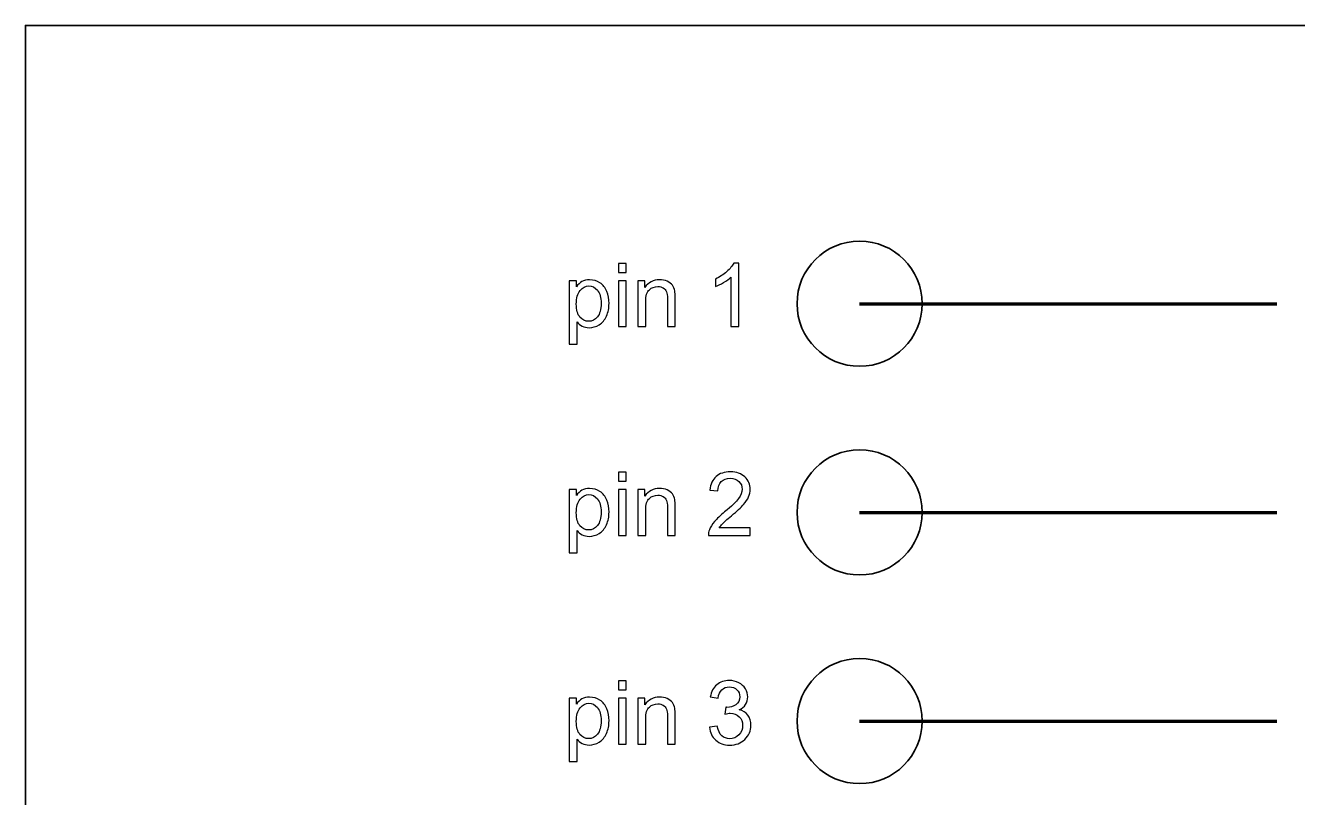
# Model space of a CAD drawing. Header units: centimetres. Extents: x -13 to -8, y -16.52 to -13.18.
# Drawn here: x -13 to -9.95, y -15.033 to -13.183 of the extents above; entities that cross this region are included whole.
import ezdxf

# ---------------------------------------------------------------- set-up
doc = ezdxf.new("R2010")
doc.units = ezdxf.units.CM
doc.header["$MEASUREMENT"] = 0
doc.layers.add('Layer 1', color=7, linetype='Continuous')

msp = doc.modelspace()

# ---------------------------------------------------------------- linework, layer by layer
at = {"layer": 'Layer 1', "color": 7, "lineweight": 35}
msp.add_lwpolyline([(-13, -16.51667), (-8, -16.51667), (-8, -13.18333), (-13, -13.18333), (-13, -16.51667)], close=True, dxfattribs=at)
at = {"layer": 'Layer 1', "color": 250, "lineweight": 35}
for centre in [(-11, -13.85), (-11, -14.35), (-11, -14.85)]:
    msp.add_ellipse(centre, major_axis=(0, 0.15), ratio=1, dxfattribs=at)
at = {"layer": 'Layer 1', "color": 250}
for points, knots in [([(-11.57831, -13.77495), (-11.57831, -13.77495), (-11.57831, -13.75354), (-11.57831, -13.75354), (-11.57831, -13.75354), (-11.57831, -13.75354), (-11.55968, -13.75354), (-11.55968, -13.75354), (-11.55968, -13.75354), (-11.55968, -13.75354), (-11.55968, -13.77495), (-11.55968, -13.77495), (-11.55968, -13.77495), (-11.55968, -13.77495), (-11.57831, -13.77495), (-11.57831, -13.77495)], [0, 0, 0, 0, 0.25, 0.25, 0.25, 0.25, 0.5, 0.5, 0.5, 0.5, 0.75, 0.75, 0.75, 0.75, 1, 1, 1, 1]), ([(-11.28994, -13.90506), (-11.28994, -13.90506), (-11.30853, -13.90506), (-11.30853, -13.90506), (-11.30853, -13.90506), (-11.30853, -13.90506), (-11.30853, -13.78652), (-11.30853, -13.78652), (-11.30853, -13.78652), (-11.31301, -13.79079), (-11.31887, -13.79506), (-11.32614, -13.79933), (-11.32614, -13.79933), (-11.33344, -13.8036), (-11.33997, -13.80681), (-11.34575, -13.80893), (-11.34575, -13.80893), (-11.34575, -13.80893), (-11.34575, -13.79097), (-11.34575, -13.79097), (-11.34575, -13.79097), (-11.33535, -13.78607), (-11.32624, -13.78014), (-11.31845, -13.77319), (-11.31845, -13.77319), (-11.31069, -13.7662), (-11.30515, -13.75947), (-11.3019, -13.7529), (-11.3019, -13.7529), (-11.3019, -13.7529), (-11.28994, -13.7529), (-11.28994, -13.7529), (-11.28994, -13.7529), (-11.28994, -13.7529), (-11.28994, -13.90506), (-11.28994, -13.90506)], [0, 0, 0, 0, 0.1111111, 0.1111111, 0.1111111, 0.1111111, 0.2222222, 0.2222222, 0.2222222, 0.2222222, 0.3333333, 0.3333333, 0.3333333, 0.3333333, 0.4444444, 0.4444444, 0.4444444, 0.4444444, 0.5555556, 0.5555556, 0.5555556, 0.5555556, 0.6666667, 0.6666667, 0.6666667, 0.6666667, 0.7777778, 0.7777778, 0.7777778, 0.7777778, 0.8888889, 0.8888889, 0.8888889, 0.8888889, 1, 1, 1, 1]), ([(-11.6961, -13.94711), (-11.6961, -13.94711), (-11.6961, -13.79531), (-11.6961, -13.79531), (-11.6961, -13.79531), (-11.6961, -13.79531), (-11.67917, -13.79531), (-11.67917, -13.79531), (-11.67917, -13.79531), (-11.67917, -13.79531), (-11.67917, -13.80956), (-11.67917, -13.80956), (-11.67917, -13.80956), (-11.67518, -13.80399), (-11.67066, -13.79979), (-11.66562, -13.797), (-11.66562, -13.797), (-11.66061, -13.79422), (-11.65451, -13.7928), (-11.64735, -13.7928), (-11.64735, -13.7928), (-11.63796, -13.7928), (-11.62971, -13.79524), (-11.62254, -13.80004), (-11.62254, -13.80004), (-11.61535, -13.80487), (-11.60995, -13.81168), (-11.60632, -13.82046), (-11.60632, -13.82046), (-11.60265, -13.82925), (-11.60081, -13.83888), (-11.60081, -13.84936), (-11.60081, -13.84936), (-11.60081, -13.86057), (-11.60282, -13.8707), (-11.60688, -13.87969), (-11.60688, -13.87969), (-11.6109, -13.88869), (-11.61676, -13.89557), (-11.62445, -13.90037), (-11.62445, -13.90037), (-11.63214, -13.90513), (-11.64022, -13.90753), (-11.64869, -13.90753), (-11.64869, -13.90753), (-11.65489, -13.90753), (-11.66043, -13.90622), (-11.66537, -13.90361), (-11.66537, -13.90361), (-11.67031, -13.901), (-11.67433, -13.89769), (-11.67751, -13.8937), (-11.67751, -13.8937), (-11.67751, -13.8937), (-11.67751, -13.94711), (-11.67751, -13.94711), (-11.67751, -13.94711), (-11.67751, -13.94711), (-11.6961, -13.94711), (-11.6961, -13.94711)], [0, 0, 0, 0, 0.0666667, 0.0666667, 0.0666667, 0.0666667, 0.1333333, 0.1333333, 0.1333333, 0.1333333, 0.2, 0.2, 0.2, 0.2, 0.2666667, 0.2666667, 0.2666667, 0.2666667, 0.3333333, 0.3333333, 0.3333333, 0.3333333, 0.4, 0.4, 0.4, 0.4, 0.4666667, 0.4666667, 0.4666667, 0.4666667, 0.5333333, 0.5333333, 0.5333333, 0.5333333, 0.6, 0.6, 0.6, 0.6, 0.6666667, 0.6666667, 0.6666667, 0.6666667, 0.7333333, 0.7333333, 0.7333333, 0.7333333, 0.8, 0.8, 0.8, 0.8, 0.8666667, 0.8666667, 0.8666667, 0.8666667, 0.9333333, 0.9333333, 0.9333333, 0.9333333, 1, 1, 1, 1]), ([(-11.67927, -13.8508), (-11.67927, -13.86491), (-11.67641, -13.87536), (-11.6707, -13.88213), (-11.6707, -13.88213), (-11.66498, -13.88887), (-11.65803, -13.89225), (-11.64992, -13.89225), (-11.64992, -13.89225), (-11.64167, -13.89225), (-11.63457, -13.88876), (-11.62868, -13.88174), (-11.62868, -13.88174), (-11.62279, -13.87476), (-11.61983, -13.86393), (-11.61983, -13.84925), (-11.61983, -13.84925), (-11.61983, -13.83524), (-11.62272, -13.8248), (-11.62847, -13.81782), (-11.62847, -13.81782), (-11.63422, -13.81087), (-11.6411, -13.80737), (-11.64907, -13.80737), (-11.64907, -13.80737), (-11.65701, -13.80737), (-11.66403, -13.81108), (-11.67013, -13.81849), (-11.67013, -13.81849), (-11.67624, -13.8259), (-11.67927, -13.83669), (-11.67927, -13.8508)], [0, 0, 0, 0, 0.125, 0.125, 0.125, 0.125, 0.25, 0.25, 0.25, 0.25, 0.375, 0.375, 0.375, 0.375, 0.5, 0.5, 0.5, 0.5, 0.625, 0.625, 0.625, 0.625, 0.75, 0.75, 0.75, 0.75, 0.875, 0.875, 0.875, 0.875, 1, 1, 1, 1]), ([(-11.57831, -13.90506), (-11.57831, -13.90506), (-11.57831, -13.79531), (-11.57831, -13.79531), (-11.57831, -13.79531), (-11.57831, -13.79531), (-11.55968, -13.79531), (-11.55968, -13.79531), (-11.55968, -13.79531), (-11.55968, -13.79531), (-11.55968, -13.90506), (-11.55968, -13.90506), (-11.55968, -13.90506), (-11.55968, -13.90506), (-11.57831, -13.90506), (-11.57831, -13.90506)], [0, 0, 0, 0, 0.25, 0.25, 0.25, 0.25, 0.5, 0.5, 0.5, 0.5, 0.75, 0.75, 0.75, 0.75, 1, 1, 1, 1]), ([(-11.53135, -13.90506), (-11.53135, -13.90506), (-11.53135, -13.79531), (-11.53135, -13.79531), (-11.53135, -13.79531), (-11.53135, -13.79531), (-11.51463, -13.79531), (-11.51463, -13.79531), (-11.51463, -13.79531), (-11.51463, -13.79531), (-11.51463, -13.8109), (-11.51463, -13.8109), (-11.51463, -13.8109), (-11.50655, -13.79884), (-11.49491, -13.7928), (-11.4797, -13.7928), (-11.4797, -13.7928), (-11.47307, -13.7928), (-11.467, -13.794), (-11.46146, -13.79637), (-11.46146, -13.79637), (-11.45589, -13.79877), (-11.45176, -13.80187), (-11.44901, -13.80575), (-11.44901, -13.80575), (-11.44622, -13.8096), (-11.44432, -13.81418), (-11.44319, -13.81947), (-11.44319, -13.81947), (-11.44252, -13.82293), (-11.44217, -13.82896), (-11.44217, -13.83757), (-11.44217, -13.83757), (-11.44217, -13.83757), (-11.44217, -13.90506), (-11.44217, -13.90506), (-11.44217, -13.90506), (-11.44217, -13.90506), (-11.46079, -13.90506), (-11.46079, -13.90506), (-11.46079, -13.90506), (-11.46079, -13.90506), (-11.46079, -13.83828), (-11.46079, -13.83828), (-11.46079, -13.83828), (-11.46079, -13.83073), (-11.4615, -13.82505), (-11.46295, -13.82127), (-11.46295, -13.82127), (-11.46439, -13.81753), (-11.46697, -13.81454), (-11.47064, -13.81231), (-11.47064, -13.81231), (-11.47434, -13.81006), (-11.47864, -13.80893), (-11.48362, -13.80893), (-11.48362, -13.80893), (-11.49156, -13.80893), (-11.49836, -13.81147), (-11.50415, -13.81648), (-11.50415, -13.81648), (-11.5099, -13.82152), (-11.51276, -13.83105), (-11.51276, -13.84512), (-11.51276, -13.84512), (-11.51276, -13.84512), (-11.51276, -13.90506), (-11.51276, -13.90506), (-11.51276, -13.90506), (-11.51276, -13.90506), (-11.53135, -13.90506), (-11.53135, -13.90506)], [0, 0, 0, 0, 0.0555556, 0.0555556, 0.0555556, 0.0555556, 0.1111111, 0.1111111, 0.1111111, 0.1111111, 0.1666667, 0.1666667, 0.1666667, 0.1666667, 0.2222222, 0.2222222, 0.2222222, 0.2222222, 0.2777778, 0.2777778, 0.2777778, 0.2777778, 0.3333333, 0.3333333, 0.3333333, 0.3333333, 0.3888889, 0.3888889, 0.3888889, 0.3888889, 0.4444444, 0.4444444, 0.4444444, 0.4444444, 0.5, 0.5, 0.5, 0.5, 0.5555556, 0.5555556, 0.5555556, 0.5555556, 0.6111111, 0.6111111, 0.6111111, 0.6111111, 0.6666667, 0.6666667, 0.6666667, 0.6666667, 0.7222222, 0.7222222, 0.7222222, 0.7222222, 0.7777778, 0.7777778, 0.7777778, 0.7777778, 0.8333333, 0.8333333, 0.8333333, 0.8333333, 0.8888889, 0.8888889, 0.8888889, 0.8888889, 0.9444444, 0.9444444, 0.9444444, 0.9444444, 1, 1, 1, 1]), ([(-11.57831, -14.27495), (-11.57831, -14.27495), (-11.57831, -14.25354), (-11.57831, -14.25354), (-11.57831, -14.25354), (-11.57831, -14.25354), (-11.55968, -14.25354), (-11.55968, -14.25354), (-11.55968, -14.25354), (-11.55968, -14.25354), (-11.55968, -14.27495), (-11.55968, -14.27495), (-11.55968, -14.27495), (-11.55968, -14.27495), (-11.57831, -14.27495), (-11.57831, -14.27495)], [0, 0, 0, 0, 0.25, 0.25, 0.25, 0.25, 0.5, 0.5, 0.5, 0.5, 0.75, 0.75, 0.75, 0.75, 1, 1, 1, 1]), ([(-11.26221, -14.38717), (-11.26221, -14.38717), (-11.26221, -14.40506), (-11.26221, -14.40506), (-11.26221, -14.40506), (-11.26221, -14.40506), (-11.36237, -14.40506), (-11.36237, -14.40506), (-11.36237, -14.40506), (-11.36251, -14.40058), (-11.3618, -14.39628), (-11.36022, -14.39215), (-11.36022, -14.39215), (-11.35768, -14.3853), (-11.35359, -14.3786), (-11.34798, -14.37197), (-11.34798, -14.37197), (-11.34233, -14.36537), (-11.33422, -14.35772), (-11.32363, -14.34904), (-11.32363, -14.34904), (-11.30716, -14.33553), (-11.29601, -14.32484), (-11.29023, -14.31693), (-11.29023, -14.31693), (-11.28444, -14.30907), (-11.28155, -14.30159), (-11.28155, -14.29457), (-11.28155, -14.29457), (-11.28155, -14.2872), (-11.28419, -14.28099), (-11.28945, -14.27591), (-11.28945, -14.27591), (-11.29474, -14.27086), (-11.30162, -14.26832), (-11.31009, -14.26832), (-11.31009, -14.26832), (-11.31905, -14.26832), (-11.32621, -14.271), (-11.33157, -14.2764), (-11.33157, -14.2764), (-11.33697, -14.28176), (-11.33969, -14.28921), (-11.33976, -14.2987), (-11.33976, -14.2987), (-11.33976, -14.2987), (-11.35888, -14.29676), (-11.35888, -14.29676), (-11.35888, -14.29676), (-11.35757, -14.28247), (-11.35263, -14.2716), (-11.3441, -14.26412), (-11.3441, -14.26412), (-11.33556, -14.25664), (-11.32406, -14.2529), (-11.30966, -14.2529), (-11.30966, -14.2529), (-11.29513, -14.2529), (-11.28363, -14.25696), (-11.27516, -14.26501), (-11.27516, -14.26501), (-11.26666, -14.27308), (-11.26243, -14.28307), (-11.26243, -14.29499), (-11.26243, -14.29499), (-11.26243, -14.30106), (-11.26366, -14.30702), (-11.26617, -14.31288), (-11.26617, -14.31288), (-11.26863, -14.31873), (-11.27276, -14.32491), (-11.27851, -14.33136), (-11.27851, -14.33136), (-11.28426, -14.33785), (-11.29382, -14.34674), (-11.30719, -14.35803), (-11.30719, -14.35803), (-11.31834, -14.36742), (-11.3255, -14.37377), (-11.32868, -14.37712), (-11.32868, -14.37712), (-11.33185, -14.38044), (-11.33446, -14.38379), (-11.33655, -14.38717), (-11.33655, -14.38717), (-11.33655, -14.38717), (-11.26221, -14.38717), (-11.26221, -14.38717)], [0, 0, 0, 0, 0.0454545, 0.0454545, 0.0454545, 0.0454545, 0.0909091, 0.0909091, 0.0909091, 0.0909091, 0.1363636, 0.1363636, 0.1363636, 0.1363636, 0.1818182, 0.1818182, 0.1818182, 0.1818182, 0.2272727, 0.2272727, 0.2272727, 0.2272727, 0.2727273, 0.2727273, 0.2727273, 0.2727273, 0.3181818, 0.3181818, 0.3181818, 0.3181818, 0.3636364, 0.3636364, 0.3636364, 0.3636364, 0.4090909, 0.4090909, 0.4090909, 0.4090909, 0.4545455, 0.4545455, 0.4545455, 0.4545455, 0.5, 0.5, 0.5, 0.5, 0.5454545, 0.5454545, 0.5454545, 0.5454545, 0.5909091, 0.5909091, 0.5909091, 0.5909091, 0.6363636, 0.6363636, 0.6363636, 0.6363636, 0.6818182, 0.6818182, 0.6818182, 0.6818182, 0.7272727, 0.7272727, 0.7272727, 0.7272727, 0.7727273, 0.7727273, 0.7727273, 0.7727273, 0.8181818, 0.8181818, 0.8181818, 0.8181818, 0.8636364, 0.8636364, 0.8636364, 0.8636364, 0.9090909, 0.9090909, 0.9090909, 0.9090909, 0.9545455, 0.9545455, 0.9545455, 0.9545455, 1, 1, 1, 1]), ([(-11.6961, -14.44711), (-11.6961, -14.44711), (-11.6961, -14.29531), (-11.6961, -14.29531), (-11.6961, -14.29531), (-11.6961, -14.29531), (-11.67917, -14.29531), (-11.67917, -14.29531), (-11.67917, -14.29531), (-11.67917, -14.29531), (-11.67917, -14.30956), (-11.67917, -14.30956), (-11.67917, -14.30956), (-11.67518, -14.30399), (-11.67066, -14.29979), (-11.66562, -14.297), (-11.66562, -14.297), (-11.66061, -14.29422), (-11.65451, -14.2928), (-11.64735, -14.2928), (-11.64735, -14.2928), (-11.63796, -14.2928), (-11.62971, -14.29524), (-11.62254, -14.30004), (-11.62254, -14.30004), (-11.61535, -14.30487), (-11.60995, -14.31168), (-11.60632, -14.32046), (-11.60632, -14.32046), (-11.60265, -14.32925), (-11.60081, -14.33888), (-11.60081, -14.34936), (-11.60081, -14.34936), (-11.60081, -14.36057), (-11.60282, -14.3707), (-11.60688, -14.37969), (-11.60688, -14.37969), (-11.6109, -14.38869), (-11.61676, -14.39557), (-11.62445, -14.40037), (-11.62445, -14.40037), (-11.63214, -14.40513), (-11.64022, -14.40753), (-11.64869, -14.40753), (-11.64869, -14.40753), (-11.65489, -14.40753), (-11.66043, -14.40622), (-11.66537, -14.40361), (-11.66537, -14.40361), (-11.67031, -14.401), (-11.67433, -14.39769), (-11.67751, -14.3937), (-11.67751, -14.3937), (-11.67751, -14.3937), (-11.67751, -14.44711), (-11.67751, -14.44711), (-11.67751, -14.44711), (-11.67751, -14.44711), (-11.6961, -14.44711), (-11.6961, -14.44711)], [0, 0, 0, 0, 0.0666667, 0.0666667, 0.0666667, 0.0666667, 0.1333333, 0.1333333, 0.1333333, 0.1333333, 0.2, 0.2, 0.2, 0.2, 0.2666667, 0.2666667, 0.2666667, 0.2666667, 0.3333333, 0.3333333, 0.3333333, 0.3333333, 0.4, 0.4, 0.4, 0.4, 0.4666667, 0.4666667, 0.4666667, 0.4666667, 0.5333333, 0.5333333, 0.5333333, 0.5333333, 0.6, 0.6, 0.6, 0.6, 0.6666667, 0.6666667, 0.6666667, 0.6666667, 0.7333333, 0.7333333, 0.7333333, 0.7333333, 0.8, 0.8, 0.8, 0.8, 0.8666667, 0.8666667, 0.8666667, 0.8666667, 0.9333333, 0.9333333, 0.9333333, 0.9333333, 1, 1, 1, 1]), ([(-11.57831, -14.40506), (-11.57831, -14.40506), (-11.57831, -14.29531), (-11.57831, -14.29531), (-11.57831, -14.29531), (-11.57831, -14.29531), (-11.55968, -14.29531), (-11.55968, -14.29531), (-11.55968, -14.29531), (-11.55968, -14.29531), (-11.55968, -14.40506), (-11.55968, -14.40506), (-11.55968, -14.40506), (-11.55968, -14.40506), (-11.57831, -14.40506), (-11.57831, -14.40506)], [0, 0, 0, 0, 0.25, 0.25, 0.25, 0.25, 0.5, 0.5, 0.5, 0.5, 0.75, 0.75, 0.75, 0.75, 1, 1, 1, 1]), ([(-11.53135, -14.40506), (-11.53135, -14.40506), (-11.53135, -14.29531), (-11.53135, -14.29531), (-11.53135, -14.29531), (-11.53135, -14.29531), (-11.51463, -14.29531), (-11.51463, -14.29531), (-11.51463, -14.29531), (-11.51463, -14.29531), (-11.51463, -14.3109), (-11.51463, -14.3109), (-11.51463, -14.3109), (-11.50655, -14.29884), (-11.49491, -14.2928), (-11.4797, -14.2928), (-11.4797, -14.2928), (-11.47307, -14.2928), (-11.467, -14.294), (-11.46146, -14.29637), (-11.46146, -14.29637), (-11.45589, -14.29877), (-11.45176, -14.30187), (-11.44901, -14.30575), (-11.44901, -14.30575), (-11.44622, -14.3096), (-11.44432, -14.31418), (-11.44319, -14.31947), (-11.44319, -14.31947), (-11.44252, -14.32293), (-11.44217, -14.32896), (-11.44217, -14.33757), (-11.44217, -14.33757), (-11.44217, -14.33757), (-11.44217, -14.40506), (-11.44217, -14.40506), (-11.44217, -14.40506), (-11.44217, -14.40506), (-11.46079, -14.40506), (-11.46079, -14.40506), (-11.46079, -14.40506), (-11.46079, -14.40506), (-11.46079, -14.33828), (-11.46079, -14.33828), (-11.46079, -14.33828), (-11.46079, -14.33073), (-11.4615, -14.32505), (-11.46295, -14.32127), (-11.46295, -14.32127), (-11.46439, -14.31753), (-11.46697, -14.31454), (-11.47064, -14.31231), (-11.47064, -14.31231), (-11.47434, -14.31006), (-11.47864, -14.30893), (-11.48362, -14.30893), (-11.48362, -14.30893), (-11.49156, -14.30893), (-11.49836, -14.31147), (-11.50415, -14.31648), (-11.50415, -14.31648), (-11.5099, -14.32152), (-11.51276, -14.33105), (-11.51276, -14.34512), (-11.51276, -14.34512), (-11.51276, -14.34512), (-11.51276, -14.40506), (-11.51276, -14.40506), (-11.51276, -14.40506), (-11.51276, -14.40506), (-11.53135, -14.40506), (-11.53135, -14.40506)], [0, 0, 0, 0, 0.0555556, 0.0555556, 0.0555556, 0.0555556, 0.1111111, 0.1111111, 0.1111111, 0.1111111, 0.1666667, 0.1666667, 0.1666667, 0.1666667, 0.2222222, 0.2222222, 0.2222222, 0.2222222, 0.2777778, 0.2777778, 0.2777778, 0.2777778, 0.3333333, 0.3333333, 0.3333333, 0.3333333, 0.3888889, 0.3888889, 0.3888889, 0.3888889, 0.4444444, 0.4444444, 0.4444444, 0.4444444, 0.5, 0.5, 0.5, 0.5, 0.5555556, 0.5555556, 0.5555556, 0.5555556, 0.6111111, 0.6111111, 0.6111111, 0.6111111, 0.6666667, 0.6666667, 0.6666667, 0.6666667, 0.7222222, 0.7222222, 0.7222222, 0.7222222, 0.7777778, 0.7777778, 0.7777778, 0.7777778, 0.8333333, 0.8333333, 0.8333333, 0.8333333, 0.8888889, 0.8888889, 0.8888889, 0.8888889, 0.9444444, 0.9444444, 0.9444444, 0.9444444, 1, 1, 1, 1]), ([(-11.67927, -14.3508), (-11.67927, -14.36491), (-11.67641, -14.37536), (-11.6707, -14.38213), (-11.6707, -14.38213), (-11.66498, -14.38887), (-11.65803, -14.39225), (-11.64992, -14.39225), (-11.64992, -14.39225), (-11.64167, -14.39225), (-11.63457, -14.38876), (-11.62868, -14.38174), (-11.62868, -14.38174), (-11.62279, -14.37476), (-11.61983, -14.36393), (-11.61983, -14.34925), (-11.61983, -14.34925), (-11.61983, -14.33524), (-11.62272, -14.3248), (-11.62847, -14.31782), (-11.62847, -14.31782), (-11.63422, -14.31087), (-11.6411, -14.30737), (-11.64907, -14.30737), (-11.64907, -14.30737), (-11.65701, -14.30737), (-11.66403, -14.31108), (-11.67013, -14.31849), (-11.67013, -14.31849), (-11.67624, -14.3259), (-11.67927, -14.33669), (-11.67927, -14.3508)], [0, 0, 0, 0, 0.125, 0.125, 0.125, 0.125, 0.25, 0.25, 0.25, 0.25, 0.375, 0.375, 0.375, 0.375, 0.5, 0.5, 0.5, 0.5, 0.625, 0.625, 0.625, 0.625, 0.75, 0.75, 0.75, 0.75, 0.875, 0.875, 0.875, 0.875, 1, 1, 1, 1]), ([(-11.57831, -14.77495), (-11.57831, -14.77495), (-11.57831, -14.75354), (-11.57831, -14.75354), (-11.57831, -14.75354), (-11.57831, -14.75354), (-11.55968, -14.75354), (-11.55968, -14.75354), (-11.55968, -14.75354), (-11.55968, -14.75354), (-11.55968, -14.77495), (-11.55968, -14.77495), (-11.55968, -14.77495), (-11.55968, -14.77495), (-11.57831, -14.77495), (-11.57831, -14.77495)], [0, 0, 0, 0, 0.25, 0.25, 0.25, 0.25, 0.5, 0.5, 0.5, 0.5, 0.75, 0.75, 0.75, 0.75, 1, 1, 1, 1]), ([(-11.3599, -14.86505), (-11.3599, -14.86505), (-11.34131, -14.86258), (-11.34131, -14.86258), (-11.34131, -14.86258), (-11.33916, -14.87313), (-11.33552, -14.88072), (-11.33041, -14.88537), (-11.33041, -14.88537), (-11.32526, -14.89003), (-11.31901, -14.89236), (-11.31164, -14.89236), (-11.31164, -14.89236), (-11.30289, -14.89236), (-11.29548, -14.88933), (-11.28945, -14.88326), (-11.28945, -14.88326), (-11.28345, -14.87719), (-11.28042, -14.86968), (-11.28042, -14.86072), (-11.28042, -14.86072), (-11.28042, -14.85218), (-11.2832, -14.84512), (-11.28878, -14.83958), (-11.28878, -14.83958), (-11.29439, -14.83404), (-11.30148, -14.83126), (-11.31009, -14.83126), (-11.31009, -14.83126), (-11.31361, -14.83126), (-11.31799, -14.83196), (-11.32321, -14.83334), (-11.32321, -14.83334), (-11.32321, -14.83334), (-11.32113, -14.81701), (-11.32113, -14.81701), (-11.32113, -14.81701), (-11.31989, -14.81715), (-11.31891, -14.81722), (-11.31813, -14.81722), (-11.31813, -14.81722), (-11.31023, -14.81722), (-11.3031, -14.81514), (-11.29675, -14.81101), (-11.29675, -14.81101), (-11.2904, -14.80688), (-11.28723, -14.8005), (-11.28723, -14.79189), (-11.28723, -14.79189), (-11.28723, -14.78508), (-11.28955, -14.7794), (-11.29418, -14.77495), (-11.29418, -14.77495), (-11.2988, -14.77047), (-11.30476, -14.76822), (-11.31206, -14.76822), (-11.31206, -14.76822), (-11.31929, -14.76822), (-11.32533, -14.77051), (-11.33012, -14.77502), (-11.33012, -14.77502), (-11.33496, -14.77957), (-11.33806, -14.78642), (-11.33944, -14.79552), (-11.33944, -14.79552), (-11.33944, -14.79552), (-11.35803, -14.7922), (-11.35803, -14.7922), (-11.35803, -14.7922), (-11.35577, -14.77972), (-11.35059, -14.77005), (-11.34254, -14.76321), (-11.34254, -14.76321), (-11.33446, -14.75636), (-11.32445, -14.7529), (-11.31245, -14.7529), (-11.31245, -14.7529), (-11.3042, -14.7529), (-11.29658, -14.7547), (-11.28963, -14.75823), (-11.28963, -14.75823), (-11.28268, -14.76179), (-11.27735, -14.76663), (-11.27364, -14.77277), (-11.27364, -14.77277), (-11.26998, -14.7789), (-11.26811, -14.7854), (-11.26811, -14.79231), (-11.26811, -14.79231), (-11.26811, -14.79884), (-11.26987, -14.8048), (-11.2734, -14.8102), (-11.2734, -14.8102), (-11.27693, -14.81556), (-11.28211, -14.81983), (-11.28899, -14.823), (-11.28899, -14.823), (-11.28003, -14.82505), (-11.27308, -14.82935), (-11.26811, -14.83588), (-11.26811, -14.83588), (-11.26317, -14.84237), (-11.2607, -14.85052), (-11.2607, -14.86029), (-11.2607, -14.86029), (-11.2607, -14.87352), (-11.2655, -14.88474), (-11.27516, -14.89395), (-11.27516, -14.89395), (-11.28479, -14.90315), (-11.297, -14.90774), (-11.31174, -14.90774), (-11.31174, -14.90774), (-11.32504, -14.90774), (-11.33609, -14.90379), (-11.34487, -14.89585), (-11.34487, -14.89585), (-11.35366, -14.88795), (-11.35867, -14.87768), (-11.3599, -14.86505)], [0, 0, 0, 0, 0.0333333, 0.0333333, 0.0333333, 0.0333333, 0.0666667, 0.0666667, 0.0666667, 0.0666667, 0.1, 0.1, 0.1, 0.1, 0.1333333, 0.1333333, 0.1333333, 0.1333333, 0.1666667, 0.1666667, 0.1666667, 0.1666667, 0.2, 0.2, 0.2, 0.2, 0.2333333, 0.2333333, 0.2333333, 0.2333333, 0.2666667, 0.2666667, 0.2666667, 0.2666667, 0.3, 0.3, 0.3, 0.3, 0.3333333, 0.3333333, 0.3333333, 0.3333333, 0.3666667, 0.3666667, 0.3666667, 0.3666667, 0.4, 0.4, 0.4, 0.4, 0.4333333, 0.4333333, 0.4333333, 0.4333333, 0.4666667, 0.4666667, 0.4666667, 0.4666667, 0.5, 0.5, 0.5, 0.5, 0.5333333, 0.5333333, 0.5333333, 0.5333333, 0.5666667, 0.5666667, 0.5666667, 0.5666667, 0.6, 0.6, 0.6, 0.6, 0.6333333, 0.6333333, 0.6333333, 0.6333333, 0.6666667, 0.6666667, 0.6666667, 0.6666667, 0.7, 0.7, 0.7, 0.7, 0.7333333, 0.7333333, 0.7333333, 0.7333333, 0.7666667, 0.7666667, 0.7666667, 0.7666667, 0.8, 0.8, 0.8, 0.8, 0.8333333, 0.8333333, 0.8333333, 0.8333333, 0.8666667, 0.8666667, 0.8666667, 0.8666667, 0.9, 0.9, 0.9, 0.9, 0.9333333, 0.9333333, 0.9333333, 0.9333333, 0.9666667, 0.9666667, 0.9666667, 0.9666667, 1, 1, 1, 1]), ([(-11.6961, -14.94711), (-11.6961, -14.94711), (-11.6961, -14.79531), (-11.6961, -14.79531), (-11.6961, -14.79531), (-11.6961, -14.79531), (-11.67917, -14.79531), (-11.67917, -14.79531), (-11.67917, -14.79531), (-11.67917, -14.79531), (-11.67917, -14.80956), (-11.67917, -14.80956), (-11.67917, -14.80956), (-11.67518, -14.80399), (-11.67066, -14.79979), (-11.66562, -14.797), (-11.66562, -14.797), (-11.66061, -14.79422), (-11.65451, -14.7928), (-11.64735, -14.7928), (-11.64735, -14.7928), (-11.63796, -14.7928), (-11.62971, -14.79524), (-11.62254, -14.80004), (-11.62254, -14.80004), (-11.61535, -14.80487), (-11.60995, -14.81168), (-11.60632, -14.82046), (-11.60632, -14.82046), (-11.60265, -14.82925), (-11.60081, -14.83888), (-11.60081, -14.84936), (-11.60081, -14.84936), (-11.60081, -14.86057), (-11.60282, -14.8707), (-11.60688, -14.87969), (-11.60688, -14.87969), (-11.6109, -14.88869), (-11.61676, -14.89557), (-11.62445, -14.90037), (-11.62445, -14.90037), (-11.63214, -14.90513), (-11.64022, -14.90753), (-11.64869, -14.90753), (-11.64869, -14.90753), (-11.65489, -14.90753), (-11.66043, -14.90622), (-11.66537, -14.90361), (-11.66537, -14.90361), (-11.67031, -14.901), (-11.67433, -14.89769), (-11.67751, -14.8937), (-11.67751, -14.8937), (-11.67751, -14.8937), (-11.67751, -14.94711), (-11.67751, -14.94711), (-11.67751, -14.94711), (-11.67751, -14.94711), (-11.6961, -14.94711), (-11.6961, -14.94711)], [0, 0, 0, 0, 0.0666667, 0.0666667, 0.0666667, 0.0666667, 0.1333333, 0.1333333, 0.1333333, 0.1333333, 0.2, 0.2, 0.2, 0.2, 0.2666667, 0.2666667, 0.2666667, 0.2666667, 0.3333333, 0.3333333, 0.3333333, 0.3333333, 0.4, 0.4, 0.4, 0.4, 0.4666667, 0.4666667, 0.4666667, 0.4666667, 0.5333333, 0.5333333, 0.5333333, 0.5333333, 0.6, 0.6, 0.6, 0.6, 0.6666667, 0.6666667, 0.6666667, 0.6666667, 0.7333333, 0.7333333, 0.7333333, 0.7333333, 0.8, 0.8, 0.8, 0.8, 0.8666667, 0.8666667, 0.8666667, 0.8666667, 0.9333333, 0.9333333, 0.9333333, 0.9333333, 1, 1, 1, 1]), ([(-11.67927, -14.8508), (-11.67927, -14.86491), (-11.67641, -14.87536), (-11.6707, -14.88213), (-11.6707, -14.88213), (-11.66498, -14.88887), (-11.65803, -14.89225), (-11.64992, -14.89225), (-11.64992, -14.89225), (-11.64167, -14.89225), (-11.63457, -14.88876), (-11.62868, -14.88174), (-11.62868, -14.88174), (-11.62279, -14.87476), (-11.61983, -14.86393), (-11.61983, -14.84925), (-11.61983, -14.84925), (-11.61983, -14.83524), (-11.62272, -14.8248), (-11.62847, -14.81782), (-11.62847, -14.81782), (-11.63422, -14.81087), (-11.6411, -14.80737), (-11.64907, -14.80737), (-11.64907, -14.80737), (-11.65701, -14.80737), (-11.66403, -14.81108), (-11.67013, -14.81849), (-11.67013, -14.81849), (-11.67624, -14.8259), (-11.67927, -14.83669), (-11.67927, -14.8508)], [0, 0, 0, 0, 0.125, 0.125, 0.125, 0.125, 0.25, 0.25, 0.25, 0.25, 0.375, 0.375, 0.375, 0.375, 0.5, 0.5, 0.5, 0.5, 0.625, 0.625, 0.625, 0.625, 0.75, 0.75, 0.75, 0.75, 0.875, 0.875, 0.875, 0.875, 1, 1, 1, 1]), ([(-11.57831, -14.90506), (-11.57831, -14.90506), (-11.57831, -14.79531), (-11.57831, -14.79531), (-11.57831, -14.79531), (-11.57831, -14.79531), (-11.55968, -14.79531), (-11.55968, -14.79531), (-11.55968, -14.79531), (-11.55968, -14.79531), (-11.55968, -14.90506), (-11.55968, -14.90506), (-11.55968, -14.90506), (-11.55968, -14.90506), (-11.57831, -14.90506), (-11.57831, -14.90506)], [0, 0, 0, 0, 0.25, 0.25, 0.25, 0.25, 0.5, 0.5, 0.5, 0.5, 0.75, 0.75, 0.75, 0.75, 1, 1, 1, 1]), ([(-11.53135, -14.90506), (-11.53135, -14.90506), (-11.53135, -14.79531), (-11.53135, -14.79531), (-11.53135, -14.79531), (-11.53135, -14.79531), (-11.51463, -14.79531), (-11.51463, -14.79531), (-11.51463, -14.79531), (-11.51463, -14.79531), (-11.51463, -14.8109), (-11.51463, -14.8109), (-11.51463, -14.8109), (-11.50655, -14.79884), (-11.49491, -14.7928), (-11.4797, -14.7928), (-11.4797, -14.7928), (-11.47307, -14.7928), (-11.467, -14.794), (-11.46146, -14.79637), (-11.46146, -14.79637), (-11.45589, -14.79877), (-11.45176, -14.80187), (-11.44901, -14.80575), (-11.44901, -14.80575), (-11.44622, -14.8096), (-11.44432, -14.81418), (-11.44319, -14.81947), (-11.44319, -14.81947), (-11.44252, -14.82293), (-11.44217, -14.82896), (-11.44217, -14.83757), (-11.44217, -14.83757), (-11.44217, -14.83757), (-11.44217, -14.90506), (-11.44217, -14.90506), (-11.44217, -14.90506), (-11.44217, -14.90506), (-11.46079, -14.90506), (-11.46079, -14.90506), (-11.46079, -14.90506), (-11.46079, -14.90506), (-11.46079, -14.83828), (-11.46079, -14.83828), (-11.46079, -14.83828), (-11.46079, -14.83073), (-11.4615, -14.82505), (-11.46295, -14.82127), (-11.46295, -14.82127), (-11.46439, -14.81753), (-11.46697, -14.81454), (-11.47064, -14.81231), (-11.47064, -14.81231), (-11.47434, -14.81006), (-11.47864, -14.80893), (-11.48362, -14.80893), (-11.48362, -14.80893), (-11.49156, -14.80893), (-11.49836, -14.81147), (-11.50415, -14.81648), (-11.50415, -14.81648), (-11.5099, -14.82152), (-11.51276, -14.83105), (-11.51276, -14.84512), (-11.51276, -14.84512), (-11.51276, -14.84512), (-11.51276, -14.90506), (-11.51276, -14.90506), (-11.51276, -14.90506), (-11.51276, -14.90506), (-11.53135, -14.90506), (-11.53135, -14.90506)], [0, 0, 0, 0, 0.0555556, 0.0555556, 0.0555556, 0.0555556, 0.1111111, 0.1111111, 0.1111111, 0.1111111, 0.1666667, 0.1666667, 0.1666667, 0.1666667, 0.2222222, 0.2222222, 0.2222222, 0.2222222, 0.2777778, 0.2777778, 0.2777778, 0.2777778, 0.3333333, 0.3333333, 0.3333333, 0.3333333, 0.3888889, 0.3888889, 0.3888889, 0.3888889, 0.4444444, 0.4444444, 0.4444444, 0.4444444, 0.5, 0.5, 0.5, 0.5, 0.5555556, 0.5555556, 0.5555556, 0.5555556, 0.6111111, 0.6111111, 0.6111111, 0.6111111, 0.6666667, 0.6666667, 0.6666667, 0.6666667, 0.7222222, 0.7222222, 0.7222222, 0.7222222, 0.7777778, 0.7777778, 0.7777778, 0.7777778, 0.8333333, 0.8333333, 0.8333333, 0.8333333, 0.8888889, 0.8888889, 0.8888889, 0.8888889, 0.9444444, 0.9444444, 0.9444444, 0.9444444, 1, 1, 1, 1])]:
    msp.add_open_spline(points, degree=3, knots=knots, dxfattribs=at)
at = {"layer": 'Layer 1', "color": 250, "lineweight": 106}
for points in [[(-11, -13.85), (-11, -13.85), (-10, -13.85), (-10, -13.85)], [(-11, -14.35), (-11, -14.35), (-10, -14.35), (-10, -14.35)], [(-11, -14.85), (-11, -14.85), (-10, -14.85), (-10, -14.85)]]:
    msp.add_open_spline(points, degree=3, dxfattribs=at)

doc.saveas('drawing.dxf')
